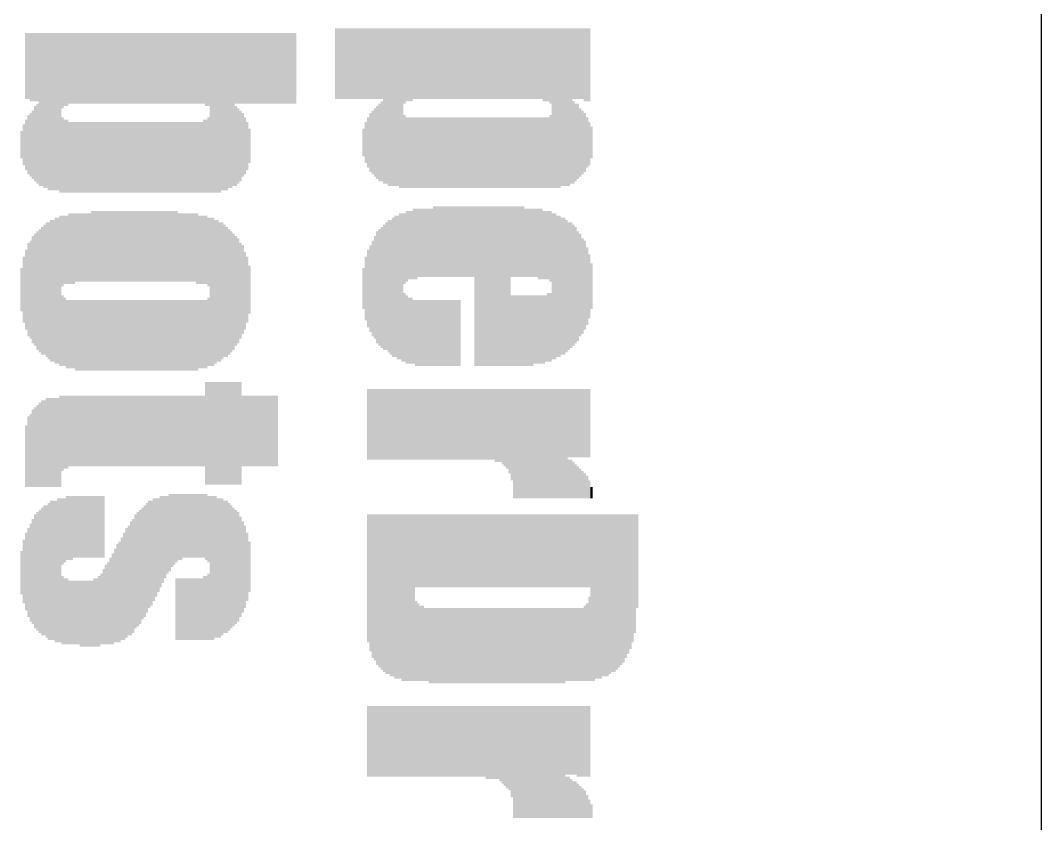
# Model space of a CAD drawing. Extents: x 0 to 2.31, y 0 to 1.49.
# Drawn here: x 2.0413 to 2.31, y 0.7638 to 0.975 of the extents above; entities that cross this region are included whole.
import ezdxf

# ---------------------------------------------------------------- set-up
doc = ezdxf.new("R2010")
doc.units = 0
doc.layers.add('20', color=53, linetype='CONTINUOUS')
doc.layers.add('21', color=7, linetype='CONTINUOUS')

# ---------------------------------------------------------------- blocks, each defined once
blk = doc.blocks.new('RECT')
blk.add_solid([(-0.5, -0.5), (0.5, -0.5), (-0.5, 0.5), (0.5, 0.5)])

msp = doc.modelspace()

# ---------------------------------------------------------------- linework, layer by layer
at = {"layer": '20'}
msp.add_line((2.31, 0.1), (2.31, 1.39), dxfattribs=at)

# ---------------------------------------------------------------- block references
at = {"layer": '21', "yscale": 0.0006, "rotation": 270}
for p, xscale in [((2.1244, 0.9636), 0.0186), ((2.125, 0.9636), 0.0186), ((2.1256, 0.9636), 0.0186), ((2.1262, 0.9636), 0.0186), ((2.1268, 0.9636), 0.0186), ((2.1274, 0.9636), 0.0186), ((2.128, 0.9636), 0.0186), ((2.1286, 0.9636), 0.0186), ((2.1292, 0.9636), 0.0186), ((2.1298, 0.9636), 0.0186), ((2.1304, 0.9636), 0.0186), ((2.131, 0.9636), 0.0186), ((2.1316, 0.9636), 0.0186), ((2.1322, 0.9636), 0.0186), ((2.1328, 0.9636), 0.0186), ((2.1334, 0.9636), 0.0186), ((2.134, 0.9636), 0.0186), ((2.1346, 0.9636), 0.0186), ((2.1352, 0.9636), 0.0186), ((2.1358, 0.9636), 0.0186), ((2.1364, 0.9636), 0.0186), ((2.137, 0.9525), 0.0408), ((2.1376, 0.9525), 0.0408), ((2.1382, 0.9522), 0.0414), ((2.1388, 0.9522), 0.0414), ((2.1394, 0.9522), 0.0414), ((2.14, 0.9522), 0.0414), ((2.1406, 0.9522), 0.0414), ((2.1412, 0.9519), 0.042), ((2.1418, 0.9519), 0.042), ((2.1424, 0.963), 0.0198), ((2.143, 0.9633), 0.0192), ((2.1436, 0.9633), 0.0192), ((2.1442, 0.9633), 0.0192), ((2.1448, 0.9636), 0.0186), ((2.1454, 0.9636), 0.0186), ((2.146, 0.9636), 0.0186), ((2.1466, 0.9636), 0.0186), ((2.1472, 0.9636), 0.0186), ((2.1478, 0.9636), 0.0186), ((2.1484, 0.9636), 0.0186), ((2.149, 0.9636), 0.0186), ((2.1496, 0.9636), 0.0186), ((2.1502, 0.9636), 0.0186), ((2.1508, 0.9636), 0.0186), ((2.1514, 0.9636), 0.0186), ((2.152, 0.9636), 0.0186), ((2.1526, 0.9636), 0.0186), ((2.1532, 0.9636), 0.0186), ((2.1538, 0.9636), 0.0186), ((2.1544, 0.9636), 0.0186), ((2.155, 0.9636), 0.0186), ((2.1556, 0.9636), 0.0186), ((2.1562, 0.9636), 0.0186), ((2.1568, 0.9636), 0.0186), ((2.1574, 0.9636), 0.0186), ((2.158, 0.9636), 0.0186), ((2.1586, 0.9636), 0.0186), ((2.1592, 0.9636), 0.0186), ((2.1598, 0.9636), 0.0186), ((2.1604, 0.9636), 0.0186), ((2.161, 0.9636), 0.0186), ((2.1616, 0.9636), 0.0186), ((2.1622, 0.9636), 0.0186), ((2.1628, 0.9636), 0.0186), ((2.1634, 0.9636), 0.0186), ((2.164, 0.9636), 0.0186), ((2.1646, 0.9636), 0.0186), ((2.1652, 0.9636), 0.0186), ((2.1658, 0.9636), 0.0186), ((2.1664, 0.9636), 0.0186), ((2.167, 0.9636), 0.0186), ((2.1676, 0.9636), 0.0186), ((2.1682, 0.9636), 0.0186), ((2.1688, 0.9636), 0.0186), ((2.1694, 0.9636), 0.0186), ((2.17, 0.9636), 0.0186), ((2.1706, 0.9636), 0.0186), ((2.1712, 0.9636), 0.0186), ((2.1718, 0.9636), 0.0186), ((2.1724, 0.9636), 0.0186), ((2.173, 0.9636), 0.0186), ((2.1736, 0.9636), 0.0186), ((2.1742, 0.9636), 0.0186), ((2.1748, 0.9636), 0.0186), ((2.1754, 0.9636), 0.0186), ((2.176, 0.9636), 0.0186), ((2.1766, 0.9636), 0.0186), ((2.1772, 0.9636), 0.0186), ((2.1778, 0.9636), 0.0186), ((2.1784, 0.9636), 0.0186), ((2.179, 0.9633), 0.0192), ((2.1796, 0.9633), 0.0192), ((2.1802, 0.9633), 0.0192), ((2.1808, 0.963), 0.0198), ((2.1814, 0.9519), 0.042), ((2.182, 0.9519), 0.042), ((2.1826, 0.9519), 0.042), ((2.1832, 0.9519), 0.042), ((2.1838, 0.9522), 0.0414), ((2.1844, 0.9522), 0.0414), ((2.185, 0.9522), 0.0414), ((2.1856, 0.9522), 0.0414), ((2.1862, 0.9525), 0.0408), ((2.1868, 0.9636), 0.0186), ((2.1874, 0.9636), 0.0186), ((2.188, 0.9636), 0.0186), ((2.1886, 0.9636), 0.0186), ((2.1892, 0.9636), 0.0186), ((2.1898, 0.9633), 0.0192), ((2.1904, 0.9633), 0.0192), ((2.191, 0.9633), 0.0192), ((2.0428, 0.963), 0.0174), ((2.0434, 0.963), 0.0174), ((2.044, 0.9627), 0.018), ((2.0446, 0.9627), 0.018), ((2.0452, 0.9627), 0.018), ((2.0458, 0.9627), 0.018), ((2.0464, 0.9516), 0.0402), ((2.047, 0.9516), 0.0402), ((2.0476, 0.9513), 0.0408), ((2.0482, 0.9513), 0.0408), ((2.0488, 0.951), 0.0414), ((2.0494, 0.951), 0.0414), ((2.05, 0.951), 0.0414), ((2.0506, 0.951), 0.0414), ((2.0512, 0.951), 0.0414), ((2.0518, 0.9507), 0.042), ((2.0524, 0.9618), 0.0198), ((2.053, 0.9621), 0.0192), ((2.0536, 0.9621), 0.0192), ((2.0542, 0.9624), 0.0186), ((2.0548, 0.9624), 0.0186), ((2.0554, 0.9624), 0.0186), ((2.056, 0.9624), 0.0186), ((2.0566, 0.9624), 0.0186), ((2.0572, 0.9624), 0.0186), ((2.0578, 0.9624), 0.0186), ((2.0584, 0.9624), 0.0186), ((2.059, 0.9624), 0.0186), ((2.0596, 0.9624), 0.0186), ((2.0602, 0.9624), 0.0186), ((2.0608, 0.9624), 0.0186), ((2.0614, 0.9624), 0.0186), ((2.062, 0.9624), 0.0186), ((2.0626, 0.9624), 0.0186), ((2.0632, 0.9624), 0.0186), ((2.0638, 0.9624), 0.0186), ((2.0644, 0.9624), 0.0186), ((2.065, 0.9624), 0.0186), ((2.0656, 0.9624), 0.0186), ((2.0662, 0.9624), 0.0186), ((2.0668, 0.9624), 0.0186), ((2.0674, 0.9624), 0.0186), ((2.068, 0.9624), 0.0186), ((2.0686, 0.9624), 0.0186), ((2.0692, 0.9624), 0.0186), ((2.0698, 0.9624), 0.0186), ((2.0704, 0.9624), 0.0186), ((2.071, 0.9624), 0.0186), ((2.0716, 0.9624), 0.0186), ((2.0722, 0.9624), 0.0186), ((2.0728, 0.9624), 0.0186), ((2.0734, 0.9624), 0.0186), ((2.074, 0.9624), 0.0186), ((2.0746, 0.9624), 0.0186), ((2.0752, 0.9624), 0.0186), ((2.0758, 0.9624), 0.0186), ((2.0764, 0.9624), 0.0186), ((2.077, 0.9624), 0.0186), ((2.0776, 0.9624), 0.0186), ((2.0782, 0.9624), 0.0186), ((2.0788, 0.9624), 0.0186), ((2.0794, 0.9624), 0.0186), ((2.08, 0.9624), 0.0186), ((2.0806, 0.9624), 0.0186), ((2.0812, 0.9624), 0.0186), ((2.0818, 0.9624), 0.0186), ((2.0824, 0.9624), 0.0186), ((2.083, 0.9624), 0.0186), ((2.0836, 0.9624), 0.0186), ((2.0842, 0.9624), 0.0186), ((2.0848, 0.9624), 0.0186), ((2.0854, 0.9624), 0.0186), ((2.086, 0.9624), 0.0186), ((2.0866, 0.9624), 0.0186), ((2.0872, 0.9624), 0.0186), ((2.0878, 0.9624), 0.0186), ((2.0884, 0.9624), 0.0186), ((2.089, 0.9624), 0.0186), ((2.0896, 0.9624), 0.0186), ((2.0902, 0.9621), 0.0192), ((2.0908, 0.9621), 0.0192), ((2.0914, 0.9507), 0.042), ((2.092, 0.9507), 0.042), ((2.0926, 0.9507), 0.042), ((2.0932, 0.9507), 0.042), ((2.0938, 0.9507), 0.042), ((2.0944, 0.951), 0.0414), ((2.095, 0.951), 0.0414), ((2.0956, 0.951), 0.0414), ((2.0962, 0.9513), 0.0408), ((2.0968, 0.9513), 0.0408), ((2.0974, 0.9516), 0.0402), ((2.098, 0.9624), 0.0186), ((2.0986, 0.9624), 0.0186), ((2.0992, 0.9624), 0.0186), ((2.0998, 0.9624), 0.0186), ((2.1004, 0.9624), 0.0186), ((2.101, 0.9624), 0.0186), ((2.1016, 0.9624), 0.0186), ((2.1022, 0.9624), 0.0186), ((2.1028, 0.9624), 0.0186), ((2.1034, 0.9624), 0.0186), ((2.104, 0.9624), 0.0186), ((2.1046, 0.9624), 0.0186), ((2.1052, 0.9624), 0.0186), ((2.1058, 0.9624), 0.0186), ((2.1064, 0.9624), 0.0186), ((2.107, 0.9624), 0.0186), ((2.1076, 0.9624), 0.0186), ((2.1082, 0.9624), 0.0186), ((2.1088, 0.9624), 0.0186), ((2.1094, 0.9624), 0.0186), ((2.11, 0.9624), 0.0186), ((2.1106, 0.9624), 0.0186), ((2.1112, 0.9624), 0.0186), ((2.1118, 0.9624), 0.0186), ((2.1124, 0.9624), 0.0186), ((2.113, 0.9624), 0.0186), ((2.1136, 0.9624), 0.0186), ((2.0446, 0.9423), 0.018), ((2.0452, 0.9426), 0.0198), ((2.0458, 0.9426), 0.021), ((2.098, 0.942), 0.021), ((2.0986, 0.942), 0.0198), ((2.0992, 0.942), 0.0186), ((2.134, 0.9429), 0.0168), ((2.1346, 0.9429), 0.018), ((2.1352, 0.9429), 0.0192), ((2.1358, 0.9429), 0.0204), ((2.1364, 0.9432), 0.021), ((2.1868, 0.9429), 0.0216), ((2.1874, 0.9429), 0.0204), ((2.188, 0.9432), 0.0198), ((2.1886, 0.9429), 0.018), ((2.1892, 0.9429), 0.0168), ((2.0428, 0.9423), 0.0132), ((2.0434, 0.9423), 0.0156), ((2.044, 0.9423), 0.0168), ((2.0524, 0.9396), 0.0198), ((2.053, 0.9393), 0.0192), ((2.0536, 0.9393), 0.0192), ((2.0896, 0.9393), 0.0192), ((2.0902, 0.9393), 0.0192), ((2.0908, 0.9396), 0.0198), ((2.0998, 0.9423), 0.0168), ((2.1004, 0.942), 0.015), ((2.1328, 0.9429), 0.0132), ((2.1334, 0.9429), 0.0156), ((2.1424, 0.9405), 0.0192), ((2.143, 0.9402), 0.0186), ((2.1436, 0.9402), 0.0186), ((2.1442, 0.9402), 0.0186), ((2.1448, 0.9402), 0.0186), ((2.1454, 0.9402), 0.0186), ((2.146, 0.9402), 0.0186), ((2.1466, 0.9402), 0.0186), ((2.1472, 0.9402), 0.0186), ((2.1478, 0.9402), 0.0186), ((2.1484, 0.9402), 0.0186), ((2.149, 0.9402), 0.0186), ((2.1496, 0.9402), 0.0186), ((2.1502, 0.9402), 0.0186), ((2.1508, 0.9402), 0.0186), ((2.1514, 0.9402), 0.0186), ((2.152, 0.9402), 0.0186), ((2.1526, 0.9402), 0.0186), ((2.1532, 0.9402), 0.0186), ((2.1538, 0.9402), 0.0186), ((2.1544, 0.9402), 0.0186), ((2.155, 0.9402), 0.0186), ((2.1556, 0.9402), 0.0186), ((2.1562, 0.9402), 0.0186), ((2.1568, 0.9402), 0.0186), ((2.1574, 0.9402), 0.0186), ((2.158, 0.9402), 0.0186), ((2.1586, 0.9402), 0.0186), ((2.1592, 0.9402), 0.0186), ((2.1598, 0.9402), 0.0186), ((2.1604, 0.9402), 0.0186), ((2.161, 0.9402), 0.0186), ((2.1616, 0.9402), 0.0186), ((2.1622, 0.9402), 0.0186), ((2.1628, 0.9402), 0.0186), ((2.1634, 0.9402), 0.0186), ((2.164, 0.9402), 0.0186), ((2.1646, 0.9402), 0.0186), ((2.1652, 0.9402), 0.0186), ((2.1658, 0.9402), 0.0186), ((2.1664, 0.9402), 0.0186), ((2.167, 0.9402), 0.0186), ((2.1676, 0.9402), 0.0186), ((2.1682, 0.9402), 0.0186), ((2.1688, 0.9402), 0.0186), ((2.1694, 0.9402), 0.0186), ((2.17, 0.9402), 0.0186), ((2.1706, 0.9402), 0.0186), ((2.1712, 0.9402), 0.0186), ((2.1718, 0.9402), 0.0186), ((2.1724, 0.9402), 0.0186), ((2.173, 0.9402), 0.0186), ((2.1736, 0.9402), 0.0186), ((2.1742, 0.9402), 0.0186), ((2.1748, 0.9402), 0.0186), ((2.1754, 0.9402), 0.0186), ((2.176, 0.9402), 0.0186), ((2.1766, 0.9402), 0.0186), ((2.1772, 0.9402), 0.0186), ((2.1778, 0.9402), 0.0186), ((2.1784, 0.9402), 0.0186), ((2.179, 0.9402), 0.0186), ((2.1796, 0.9402), 0.0186), ((2.1802, 0.9402), 0.0186), ((2.1808, 0.9405), 0.0192), ((2.1898, 0.9429), 0.0156), ((2.1904, 0.9429), 0.0132), ((2.0416, 0.9423), 0.0072), ((2.0422, 0.9423), 0.0108), ((2.0542, 0.939), 0.0186), ((2.0548, 0.939), 0.0186), ((2.0554, 0.939), 0.0186), ((2.056, 0.939), 0.0186), ((2.0566, 0.939), 0.0186), ((2.0572, 0.939), 0.0186), ((2.0578, 0.939), 0.0186), ((2.0584, 0.939), 0.0186), ((2.059, 0.939), 0.0186), ((2.0596, 0.939), 0.0186), ((2.0602, 0.939), 0.0186), ((2.0608, 0.939), 0.0186), ((2.0614, 0.939), 0.0186), ((2.062, 0.939), 0.0186), ((2.0626, 0.939), 0.0186), ((2.0632, 0.939), 0.0186), ((2.0638, 0.939), 0.0186), ((2.0644, 0.939), 0.0186), ((2.065, 0.939), 0.0186), ((2.0656, 0.939), 0.0186), ((2.0662, 0.939), 0.0186), ((2.0668, 0.939), 0.0186), ((2.0674, 0.939), 0.0186), ((2.068, 0.939), 0.0186), ((2.0686, 0.939), 0.0186), ((2.0692, 0.939), 0.0186), ((2.0698, 0.939), 0.0186), ((2.0704, 0.939), 0.0186), ((2.071, 0.939), 0.0186), ((2.0716, 0.939), 0.0186), ((2.0722, 0.939), 0.0186), ((2.0728, 0.939), 0.0186), ((2.0734, 0.939), 0.0186), ((2.074, 0.939), 0.0186), ((2.0746, 0.939), 0.0186), ((2.0752, 0.939), 0.0186), ((2.0758, 0.939), 0.0186), ((2.0764, 0.939), 0.0186), ((2.077, 0.939), 0.0186), ((2.0776, 0.939), 0.0186), ((2.0782, 0.939), 0.0186), ((2.0788, 0.939), 0.0186), ((2.0794, 0.939), 0.0186), ((2.08, 0.939), 0.0186), ((2.0806, 0.939), 0.0186), ((2.0812, 0.939), 0.0186), ((2.0818, 0.939), 0.0186), ((2.0824, 0.939), 0.0186), ((2.083, 0.939), 0.0186), ((2.0836, 0.939), 0.0186), ((2.0842, 0.939), 0.0186), ((2.0848, 0.939), 0.0186), ((2.0854, 0.939), 0.0186), ((2.086, 0.939), 0.0186), ((2.0866, 0.939), 0.0186), ((2.0872, 0.939), 0.0186), ((2.0878, 0.939), 0.0186), ((2.0884, 0.939), 0.0186), ((2.089, 0.939), 0.0186), ((2.101, 0.942), 0.0126), ((2.1016, 0.942), 0.009), ((2.1316, 0.9429), 0.0072), ((2.1322, 0.9429), 0.0108), ((2.191, 0.9426), 0.0114), ((2.1916, 0.9429), 0.0084), ((2.0602, 0.9156), 0.0186), ((2.0608, 0.9156), 0.0186), ((2.0614, 0.9156), 0.0186), ((2.062, 0.9156), 0.0186), ((2.0626, 0.9156), 0.0186), ((2.0632, 0.9156), 0.0186), ((2.0638, 0.9156), 0.0186), ((2.0644, 0.9156), 0.0186), ((2.065, 0.9156), 0.0186), ((2.0656, 0.9156), 0.0186), ((2.0662, 0.9156), 0.0186), ((2.0668, 0.9156), 0.0186), ((2.0674, 0.9156), 0.0186), ((2.068, 0.9156), 0.0186), ((2.0686, 0.9156), 0.0186), ((2.0692, 0.9156), 0.0186), ((2.0698, 0.9156), 0.0186), ((2.0704, 0.9156), 0.0186), ((2.071, 0.9156), 0.0186), ((2.0716, 0.9156), 0.0186), ((2.0722, 0.9156), 0.0186), ((2.0728, 0.9156), 0.0186), ((2.0734, 0.9156), 0.0186), ((2.074, 0.9156), 0.0186), ((2.0746, 0.9156), 0.0186), ((2.0752, 0.9156), 0.0186), ((2.0758, 0.9156), 0.0186), ((2.0764, 0.9156), 0.0186), ((2.077, 0.9156), 0.0186), ((2.0776, 0.9156), 0.0186), ((2.0782, 0.9156), 0.0186), ((2.0788, 0.9156), 0.0186), ((2.0794, 0.9156), 0.0186), ((2.08, 0.9156), 0.0186), ((2.0806, 0.9156), 0.0186), ((2.0812, 0.9156), 0.0186), ((2.0818, 0.9156), 0.0186), ((2.0824, 0.9156), 0.0186), ((2.143, 0.9156), 0.0186), ((2.1436, 0.9159), 0.018), ((2.1442, 0.9159), 0.018), ((2.1448, 0.9162), 0.0186), ((2.1454, 0.9162), 0.0186), ((2.146, 0.9165), 0.018), ((2.1466, 0.9165), 0.018), ((2.1472, 0.9165), 0.018), ((2.1478, 0.9165), 0.018), ((2.1484, 0.9165), 0.018), ((2.149, 0.9165), 0.018), ((2.1496, 0.9165), 0.018), ((2.1502, 0.9168), 0.0186), ((2.1508, 0.9168), 0.0186), ((2.1514, 0.9168), 0.0186), ((2.152, 0.9168), 0.0186), ((2.1526, 0.9168), 0.0186), ((2.1532, 0.9168), 0.0186), ((2.1538, 0.9168), 0.0186), ((2.1544, 0.9168), 0.0186), ((2.155, 0.9168), 0.0186), ((2.1556, 0.9168), 0.0186), ((2.1562, 0.9168), 0.0186), ((2.1568, 0.9168), 0.0186), ((2.1574, 0.9168), 0.0186), ((2.158, 0.9168), 0.0186), ((2.1586, 0.9168), 0.0186), ((2.1592, 0.9168), 0.0186), ((2.1598, 0.9168), 0.0186), ((2.1604, 0.9168), 0.0186), ((2.161, 0.9051), 0.042), ((2.1616, 0.9051), 0.042), ((2.1622, 0.9051), 0.042), ((2.1628, 0.9051), 0.042), ((2.1634, 0.9051), 0.042), ((2.164, 0.9051), 0.042), ((2.1646, 0.9051), 0.042), ((2.1652, 0.9051), 0.042), ((2.1658, 0.9051), 0.042), ((2.1664, 0.9051), 0.042), ((2.167, 0.9051), 0.042), ((2.1676, 0.9051), 0.042), ((2.1682, 0.9051), 0.042), ((2.1688, 0.9051), 0.042), ((2.1694, 0.9051), 0.042), ((2.17, 0.9051), 0.042), ((2.1706, 0.9168), 0.0186), ((2.1712, 0.9168), 0.0186), ((2.1718, 0.9168), 0.0186), ((2.1724, 0.9168), 0.0186), ((2.173, 0.9168), 0.0186), ((2.1736, 0.9168), 0.0186), ((2.1742, 0.9165), 0.018), ((2.1748, 0.9165), 0.018), ((2.1754, 0.9165), 0.018), ((2.176, 0.9165), 0.018), ((2.1766, 0.9165), 0.018), ((2.1772, 0.9165), 0.018), ((2.1778, 0.9162), 0.0186), ((2.1784, 0.9162), 0.0186), ((2.179, 0.9159), 0.018), ((2.1796, 0.9159), 0.018), ((2.1802, 0.9159), 0.018), ((2.1808, 0.9156), 0.0186), ((2.0482, 0.9042), 0.0354), ((2.0488, 0.9039), 0.036), ((2.0494, 0.9039), 0.0372), ((2.05, 0.9039), 0.0372), ((2.0506, 0.9039), 0.0384), ((2.0512, 0.9039), 0.0384), ((2.0518, 0.9039), 0.0396), ((2.0524, 0.9144), 0.0186), ((2.053, 0.9147), 0.018), ((2.0536, 0.9147), 0.018), ((2.0542, 0.915), 0.0186), ((2.0548, 0.915), 0.0186), ((2.0554, 0.915), 0.0186), ((2.056, 0.9153), 0.018), ((2.0566, 0.9153), 0.018), ((2.0572, 0.9153), 0.018), ((2.0578, 0.9153), 0.018), ((2.0584, 0.9153), 0.018), ((2.059, 0.9153), 0.018), ((2.0596, 0.9153), 0.018), ((2.083, 0.9153), 0.018), ((2.0836, 0.9153), 0.018), ((2.0842, 0.9153), 0.018), ((2.0848, 0.9153), 0.018), ((2.0854, 0.9153), 0.018), ((2.086, 0.9153), 0.018), ((2.0866, 0.9153), 0.018), ((2.0872, 0.9153), 0.018), ((2.0878, 0.915), 0.0186), ((2.0884, 0.9147), 0.018), ((2.089, 0.9147), 0.018), ((2.0896, 0.9147), 0.018), ((2.0902, 0.9147), 0.018), ((2.0908, 0.9141), 0.018), ((2.0914, 0.9036), 0.039), ((2.092, 0.9036), 0.039), ((2.0926, 0.9036), 0.0378), ((2.0932, 0.9039), 0.0372), ((2.0938, 0.9036), 0.0366), ((2.0944, 0.9039), 0.036), ((2.1376, 0.9051), 0.0336), ((2.1382, 0.9051), 0.0348), ((2.1388, 0.9048), 0.0354), ((2.1394, 0.9048), 0.0366), ((2.14, 0.9051), 0.0372), ((2.1406, 0.9048), 0.0378), ((2.1412, 0.9051), 0.0384), ((2.1418, 0.9048), 0.039), ((2.1424, 0.915), 0.0186), ((2.1814, 0.9051), 0.0384), ((2.182, 0.9051), 0.0384), ((2.1826, 0.9051), 0.0372), ((2.1832, 0.9051), 0.0372), ((2.1838, 0.9051), 0.036), ((2.1844, 0.9051), 0.036), ((2.185, 0.9051), 0.0348), ((2.1856, 0.9051), 0.0336), ((2.1862, 0.9054), 0.033), ((2.0458, 0.9039), 0.0312), ((2.0464, 0.9039), 0.0324), ((2.047, 0.9039), 0.0336), ((2.0476, 0.9042), 0.0342), ((2.095, 0.9039), 0.0348), ((2.0956, 0.9036), 0.0342), ((2.0962, 0.9036), 0.033), ((2.0968, 0.9036), 0.0318), ((2.1352, 0.9048), 0.0294), ((2.1358, 0.9048), 0.0306), ((2.1364, 0.9048), 0.0318), ((2.137, 0.9048), 0.033), ((2.1868, 0.9054), 0.0318), ((2.1874, 0.9054), 0.0306), ((2.188, 0.9051), 0.0288), ((2.0434, 0.9042), 0.0246), ((2.044, 0.9042), 0.0258), ((2.0446, 0.9042), 0.0282), ((2.0452, 0.9042), 0.0294), ((2.0974, 0.9036), 0.0306), ((2.098, 0.9039), 0.0288), ((2.0986, 0.9039), 0.0276), ((2.0992, 0.9039), 0.0252), ((2.134, 0.9045), 0.0252), ((2.1346, 0.9048), 0.027), ((2.1886, 0.9054), 0.027), ((2.1892, 0.9051), 0.0252), ((2.1898, 0.9054), 0.0234), ((2.0428, 0.9042), 0.021), ((2.0998, 0.9042), 0.0234), ((2.1004, 0.9039), 0.0204), ((2.1328, 0.9045), 0.0204), ((2.1334, 0.9045), 0.0228), ((2.1904, 0.9051), 0.0204), ((2.0422, 0.9042), 0.0174), ((2.101, 0.9042), 0.0174), ((2.1322, 0.9045), 0.0168), ((2.191, 0.9051), 0.0168), ((2.1916, 0.9051), 0.012), ((2.0416, 0.9042), 0.0114), ((2.1016, 0.9042), 0.0126), ((2.1316, 0.9045), 0.0108), ((2.1424, 0.8943), 0.018), ((2.1802, 0.8943), 0.018), ((2.1808, 0.8943), 0.018), ((2.0524, 0.8934), 0.0186), ((2.053, 0.8931), 0.018), ((2.0536, 0.8925), 0.018), ((2.0542, 0.8925), 0.018), ((2.0548, 0.8925), 0.018), ((2.0554, 0.8925), 0.018), ((2.056, 0.8922), 0.0186), ((2.0566, 0.8922), 0.0186), ((2.0572, 0.8922), 0.0186), ((2.0578, 0.8922), 0.0186), ((2.0584, 0.8922), 0.0186), ((2.059, 0.8922), 0.0186), ((2.0596, 0.8922), 0.0186), ((2.0602, 0.8922), 0.0186), ((2.0608, 0.8922), 0.0186), ((2.0614, 0.8922), 0.0186), ((2.062, 0.8922), 0.0186), ((2.0626, 0.8922), 0.0186), ((2.0632, 0.8922), 0.0186), ((2.0638, 0.8922), 0.0186), ((2.0644, 0.8922), 0.0186), ((2.065, 0.8922), 0.0186), ((2.0656, 0.8922), 0.0186), ((2.0662, 0.8922), 0.0186), ((2.0668, 0.8922), 0.0186), ((2.0674, 0.8922), 0.0186), ((2.068, 0.8922), 0.0186), ((2.0686, 0.8922), 0.0186), ((2.0692, 0.8922), 0.0186), ((2.0698, 0.8922), 0.0186), ((2.0704, 0.8922), 0.0186), ((2.071, 0.8922), 0.0186), ((2.0716, 0.8922), 0.0186), ((2.0722, 0.8922), 0.0186), ((2.0728, 0.8922), 0.0186), ((2.0734, 0.8922), 0.0186), ((2.074, 0.8922), 0.0186), ((2.0746, 0.8922), 0.0186), ((2.0752, 0.8922), 0.0186), ((2.0758, 0.8922), 0.0186), ((2.0764, 0.8922), 0.0186), ((2.077, 0.8922), 0.0186), ((2.0776, 0.8922), 0.0186), ((2.0782, 0.8922), 0.0186), ((2.0788, 0.8922), 0.0186), ((2.0794, 0.8922), 0.0186), ((2.08, 0.8922), 0.0186), ((2.0806, 0.8922), 0.0186), ((2.0812, 0.8922), 0.0186), ((2.0818, 0.8922), 0.0186), ((2.0824, 0.8922), 0.0186), ((2.083, 0.8922), 0.0186), ((2.0836, 0.8922), 0.0186), ((2.0842, 0.8922), 0.0186), ((2.0848, 0.8922), 0.0186), ((2.0854, 0.8922), 0.0186), ((2.086, 0.8922), 0.0186), ((2.0866, 0.8922), 0.0186), ((2.0872, 0.8922), 0.0186), ((2.0878, 0.8922), 0.0186), ((2.0884, 0.8925), 0.018), ((2.089, 0.8925), 0.018), ((2.0896, 0.8925), 0.018), ((2.0902, 0.8925), 0.018), ((2.0908, 0.8931), 0.018), ((2.143, 0.8937), 0.018), ((2.1436, 0.8934), 0.0174), ((2.1442, 0.8934), 0.0174), ((2.1448, 0.8931), 0.0168), ((2.1454, 0.8928), 0.0174), ((2.146, 0.8928), 0.0174), ((2.1466, 0.8928), 0.0174), ((2.1472, 0.8928), 0.0174), ((2.1478, 0.8928), 0.0174), ((2.1484, 0.8928), 0.0174), ((2.149, 0.8928), 0.0174), ((2.1496, 0.8928), 0.0174), ((2.1502, 0.8928), 0.0174), ((2.1508, 0.8928), 0.0174), ((2.1514, 0.8928), 0.0174), ((2.152, 0.8928), 0.0174), ((2.1526, 0.8928), 0.0174), ((2.1532, 0.8928), 0.0174), ((2.1538, 0.8928), 0.0174), ((2.1544, 0.8928), 0.0174), ((2.155, 0.8928), 0.0174), ((2.1556, 0.8928), 0.0174), ((2.1562, 0.8928), 0.0174), ((2.1568, 0.8928), 0.0174), ((2.1706, 0.8934), 0.0186), ((2.1712, 0.8934), 0.0186), ((2.1718, 0.8934), 0.0186), ((2.1724, 0.8934), 0.0186), ((2.173, 0.8934), 0.0186), ((2.1736, 0.8934), 0.0186), ((2.1742, 0.8934), 0.0186), ((2.1748, 0.8934), 0.0186), ((2.1754, 0.8934), 0.0186), ((2.176, 0.8934), 0.0186), ((2.1766, 0.8937), 0.018), ((2.1772, 0.8937), 0.018), ((2.1778, 0.8937), 0.018), ((2.1784, 0.8937), 0.018), ((2.179, 0.8937), 0.018), ((2.1796, 0.894), 0.0174), ((2.0902, 0.8664), 0.027), ((2.0908, 0.8664), 0.027), ((2.0914, 0.8664), 0.027), ((2.092, 0.8664), 0.027), ((2.0926, 0.8664), 0.027), ((2.0932, 0.8664), 0.027), ((2.0938, 0.8664), 0.027), ((2.0944, 0.8664), 0.027), ((2.095, 0.8664), 0.027), ((2.0956, 0.8664), 0.027), ((2.0962, 0.8664), 0.027), ((2.0968, 0.8664), 0.027), ((2.0974, 0.8664), 0.027), ((2.098, 0.8664), 0.027), ((2.0986, 0.8664), 0.027), ((2.0992, 0.8664), 0.027), ((2.0518, 0.8643), 0.024), ((2.0524, 0.8664), 0.0198), ((2.053, 0.8667), 0.0192), ((2.0536, 0.8667), 0.0192), ((2.0542, 0.867), 0.0186), ((2.0548, 0.867), 0.0186), ((2.0554, 0.867), 0.0186), ((2.056, 0.867), 0.0186), ((2.0566, 0.867), 0.0186), ((2.0572, 0.867), 0.0186), ((2.0578, 0.867), 0.0186), ((2.0584, 0.867), 0.0186), ((2.059, 0.867), 0.0186), ((2.0596, 0.867), 0.0186), ((2.0602, 0.867), 0.0186), ((2.0608, 0.867), 0.0186), ((2.0614, 0.867), 0.0186), ((2.062, 0.867), 0.0186), ((2.0626, 0.867), 0.0186), ((2.0632, 0.867), 0.0186), ((2.0638, 0.867), 0.0186), ((2.0644, 0.867), 0.0186), ((2.065, 0.867), 0.0186), ((2.0656, 0.867), 0.0186), ((2.0662, 0.867), 0.0186), ((2.0668, 0.867), 0.0186), ((2.0674, 0.867), 0.0186), ((2.068, 0.867), 0.0186), ((2.0686, 0.867), 0.0186), ((2.0692, 0.867), 0.0186), ((2.0698, 0.867), 0.0186), ((2.0704, 0.867), 0.0186), ((2.071, 0.867), 0.0186), ((2.0716, 0.867), 0.0186), ((2.0722, 0.867), 0.0186), ((2.0728, 0.867), 0.0186), ((2.0734, 0.867), 0.0186), ((2.074, 0.867), 0.0186), ((2.0746, 0.867), 0.0186), ((2.0752, 0.867), 0.0186), ((2.0758, 0.867), 0.0186), ((2.0764, 0.867), 0.0186), ((2.077, 0.867), 0.0186), ((2.0776, 0.867), 0.0186), ((2.0782, 0.867), 0.0186), ((2.0788, 0.867), 0.0186), ((2.0794, 0.867), 0.0186), ((2.08, 0.867), 0.0186), ((2.0806, 0.867), 0.0186), ((2.0812, 0.867), 0.0186), ((2.0818, 0.867), 0.0186), ((2.0824, 0.867), 0.0186), ((2.083, 0.867), 0.0186), ((2.0836, 0.867), 0.0186), ((2.0842, 0.867), 0.0186), ((2.0848, 0.867), 0.0186), ((2.0854, 0.867), 0.0186), ((2.086, 0.867), 0.0186), ((2.0866, 0.867), 0.0186), ((2.0872, 0.867), 0.0186), ((2.0878, 0.867), 0.0186), ((2.0884, 0.867), 0.0186), ((2.089, 0.867), 0.0186), ((2.0896, 0.867), 0.0186), ((2.0998, 0.867), 0.0186), ((2.1004, 0.867), 0.0186), ((2.101, 0.867), 0.0186), ((2.1016, 0.867), 0.0186), ((2.1022, 0.867), 0.0186), ((2.1028, 0.867), 0.0186), ((2.1034, 0.867), 0.0186), ((2.104, 0.867), 0.0186), ((2.1046, 0.867), 0.0186), ((2.1052, 0.867), 0.0186), ((2.1058, 0.867), 0.0186), ((2.1064, 0.867), 0.0186), ((2.107, 0.867), 0.0186), ((2.1076, 0.867), 0.0186), ((2.1082, 0.867), 0.0186), ((2.1088, 0.867), 0.0186), ((2.1328, 0.8688), 0.0186), ((2.1334, 0.8688), 0.0186), ((2.134, 0.8688), 0.0186), ((2.1346, 0.8688), 0.0186), ((2.1352, 0.8688), 0.0186), ((2.1358, 0.8688), 0.0186), ((2.1364, 0.8688), 0.0186), ((2.137, 0.8688), 0.0186), ((2.1376, 0.8688), 0.0186), ((2.1382, 0.8688), 0.0186), ((2.1388, 0.8688), 0.0186), ((2.1394, 0.8688), 0.0186), ((2.14, 0.8688), 0.0186), ((2.1406, 0.8688), 0.0186), ((2.1412, 0.8688), 0.0186), ((2.1418, 0.8688), 0.0186), ((2.1424, 0.8688), 0.0186), ((2.143, 0.8688), 0.0186), ((2.1436, 0.8688), 0.0186), ((2.1442, 0.8688), 0.0186), ((2.1448, 0.8688), 0.0186), ((2.1454, 0.8688), 0.0186), ((2.146, 0.8688), 0.0186), ((2.1466, 0.8688), 0.0186), ((2.1472, 0.8688), 0.0186), ((2.1478, 0.8688), 0.0186), ((2.1484, 0.8688), 0.0186), ((2.149, 0.8688), 0.0186), ((2.1496, 0.8688), 0.0186), ((2.1502, 0.8688), 0.0186), ((2.1508, 0.8688), 0.0186), ((2.1514, 0.8688), 0.0186), ((2.152, 0.8688), 0.0186), ((2.1526, 0.8688), 0.0186), ((2.1532, 0.8688), 0.0186), ((2.1538, 0.8688), 0.0186), ((2.1544, 0.8688), 0.0186), ((2.155, 0.8688), 0.0186), ((2.1556, 0.8688), 0.0186), ((2.1562, 0.8688), 0.0186), ((2.1568, 0.8688), 0.0186), ((2.1574, 0.8688), 0.0186), ((2.158, 0.8688), 0.0186), ((2.1586, 0.8688), 0.0186), ((2.1592, 0.8688), 0.0186), ((2.1598, 0.8688), 0.0186), ((2.1604, 0.8688), 0.0186), ((2.161, 0.8688), 0.0186), ((2.1616, 0.8688), 0.0186), ((2.1622, 0.8688), 0.0186), ((2.1628, 0.8688), 0.0186), ((2.1634, 0.8688), 0.0186), ((2.164, 0.8688), 0.0186), ((2.1646, 0.8688), 0.0186), ((2.1652, 0.8688), 0.0186), ((2.1658, 0.8688), 0.0186), ((2.1664, 0.8685), 0.0192), ((2.167, 0.8685), 0.0192), ((2.1676, 0.8685), 0.0192), ((2.1682, 0.8682), 0.0198), ((2.1688, 0.8679), 0.0204), ((2.1694, 0.8676), 0.021), ((2.17, 0.867), 0.0222), ((2.1706, 0.8661), 0.024), ((2.1712, 0.8637), 0.0288), ((2.1718, 0.8637), 0.0288), ((2.1724, 0.8637), 0.0288), ((2.173, 0.8637), 0.0288), ((2.1736, 0.8637), 0.0288), ((2.1742, 0.8637), 0.0288), ((2.1748, 0.8637), 0.0288), ((2.1754, 0.8637), 0.0288), ((2.176, 0.8637), 0.0288), ((2.1766, 0.8637), 0.0288), ((2.1772, 0.8637), 0.0288), ((2.1778, 0.8637), 0.0288), ((2.1784, 0.8637), 0.0288), ((2.179, 0.8637), 0.0288), ((2.1796, 0.8637), 0.0288), ((2.1802, 0.8637), 0.0288), ((2.1808, 0.8637), 0.0288), ((2.1814, 0.8637), 0.0288), ((2.182, 0.8637), 0.0288), ((2.1826, 0.8637), 0.0288), ((2.1832, 0.8637), 0.0288), ((2.1838, 0.8637), 0.0288), ((2.1844, 0.8637), 0.0288), ((2.185, 0.8637), 0.0288), ((2.1856, 0.8691), 0.018), ((2.1862, 0.8691), 0.018), ((2.1868, 0.8691), 0.018), ((2.1874, 0.8691), 0.018), ((2.188, 0.8691), 0.018), ((2.1886, 0.8691), 0.018), ((2.1892, 0.8691), 0.018), ((2.1898, 0.8691), 0.018), ((2.1904, 0.8691), 0.018), ((2.191, 0.8691), 0.018), ((2.0452, 0.8628), 0.021), ((2.0458, 0.8631), 0.0216), ((2.0464, 0.8634), 0.0222), ((2.047, 0.8637), 0.0228), ((2.0476, 0.8637), 0.0228), ((2.0482, 0.864), 0.0234), ((2.0488, 0.864), 0.0234), ((2.0494, 0.864), 0.0234), ((2.05, 0.864), 0.0234), ((2.0506, 0.864), 0.0234), ((2.0512, 0.864), 0.0234), ((2.0434, 0.8616), 0.0186), ((2.044, 0.8619), 0.0192), ((2.0446, 0.8625), 0.0204), ((2.0428, 0.8604), 0.0162), ((2.1856, 0.8544), 0.0102), ((2.1862, 0.8544), 0.0102), ((2.1868, 0.8541), 0.0096), ((2.1874, 0.8538), 0.009), ((2.188, 0.8535), 0.0084), ((2.1886, 0.8532), 0.0078), ((2.1892, 0.8529), 0.0072), ((2.1898, 0.8526), 0.0066), ((2.1904, 0.8523), 0.006), ((2.191, 0.8517), 0.0048), ((2.1916, 0.8508), 0.003), ((2.0512, 0.8304), 0.0378), ((2.0518, 0.8304), 0.0378), ((2.0524, 0.8406), 0.0174), ((2.053, 0.8409), 0.0168), ((2.0536, 0.8415), 0.0168), ((2.0542, 0.8415), 0.0168), ((2.0548, 0.8415), 0.0168), ((2.0554, 0.8418), 0.0162), ((2.056, 0.8418), 0.0162), ((2.0566, 0.8418), 0.0162), ((2.0572, 0.8418), 0.0162), ((2.0578, 0.8418), 0.0162), ((2.0584, 0.8418), 0.0162), ((2.059, 0.8418), 0.0162), ((2.0596, 0.8418), 0.0162), ((2.0602, 0.8418), 0.0162), ((2.0608, 0.8418), 0.0162), ((2.0614, 0.8418), 0.0162), ((2.062, 0.8418), 0.0162), ((2.0626, 0.8418), 0.0162), ((2.0632, 0.8418), 0.0162), ((2.0764, 0.8358), 0.027), ((2.077, 0.8364), 0.0258), ((2.0776, 0.837), 0.0246), ((2.0782, 0.8379), 0.024), ((2.0788, 0.8385), 0.0228), ((2.0794, 0.8391), 0.0216), ((2.08, 0.8397), 0.0204), ((2.0806, 0.8403), 0.0204), ((2.0812, 0.8409), 0.0192), ((2.0818, 0.8412), 0.0186), ((2.0824, 0.8415), 0.018), ((2.083, 0.8418), 0.0174), ((2.0836, 0.8418), 0.0174), ((2.0842, 0.8421), 0.0168), ((2.0848, 0.8421), 0.0168), ((2.0854, 0.8421), 0.0168), ((2.086, 0.8421), 0.0168), ((2.0866, 0.8421), 0.0168), ((2.0872, 0.8421), 0.0168), ((2.0878, 0.8421), 0.0168), ((2.0884, 0.8421), 0.0168), ((2.089, 0.8421), 0.0168), ((2.0896, 0.8421), 0.0168), ((2.0902, 0.8418), 0.0174), ((2.0908, 0.8412), 0.0174), ((2.0914, 0.831), 0.0378), ((2.092, 0.831), 0.0378), ((2.0926, 0.8313), 0.0372), ((2.0932, 0.831), 0.0366), ((2.0938, 0.831), 0.0366), ((2.0944, 0.8313), 0.036), ((2.047, 0.8301), 0.0336), ((2.0476, 0.8304), 0.0342), ((2.0482, 0.8301), 0.0348), ((2.0488, 0.8301), 0.036), ((2.0494, 0.8304), 0.0366), ((2.05, 0.8304), 0.0366), ((2.0506, 0.8301), 0.0372), ((2.0734, 0.8322), 0.0294), ((2.074, 0.8328), 0.0294), ((2.0746, 0.8337), 0.0288), ((2.0752, 0.8346), 0.0282), ((2.0758, 0.8349), 0.0276), ((2.095, 0.8313), 0.0348), ((2.0956, 0.8313), 0.0348), ((2.0962, 0.8313), 0.0336), ((2.0968, 0.8313), 0.0324), ((2.0974, 0.8313), 0.0312), ((2.0446, 0.8301), 0.0276), ((2.0452, 0.8301), 0.03), ((2.0458, 0.8301), 0.0312), ((2.0464, 0.8301), 0.0324), ((2.071, 0.8289), 0.03), ((2.0716, 0.8301), 0.03), ((2.0722, 0.8307), 0.03), ((2.0728, 0.8313), 0.03), ((2.098, 0.8313), 0.03), ((2.0986, 0.8313), 0.0288), ((2.0992, 0.8313), 0.0264), ((2.1328, 0.8283), 0.0336), ((2.1334, 0.8271), 0.036), ((2.134, 0.8262), 0.0378), ((2.1346, 0.8259), 0.0384), ((2.1352, 0.8253), 0.0396), ((2.1358, 0.825), 0.0402), ((2.1364, 0.8247), 0.0408), ((2.137, 0.8244), 0.0414), ((2.1376, 0.8241), 0.042), ((2.1382, 0.8241), 0.042), ((2.1388, 0.8238), 0.0426), ((2.1394, 0.8238), 0.0426), ((2.14, 0.8235), 0.0432), ((2.1406, 0.8235), 0.0432), ((2.1412, 0.8235), 0.0432), ((2.1418, 0.8232), 0.0438), ((2.1424, 0.8232), 0.0438), ((2.143, 0.8232), 0.0438), ((2.1436, 0.8232), 0.0438), ((2.1442, 0.8232), 0.0438), ((2.1448, 0.8232), 0.0438), ((2.1454, 0.8355), 0.0192), ((2.146, 0.8355), 0.0192), ((2.1466, 0.8355), 0.0192), ((2.1472, 0.8355), 0.0192), ((2.1478, 0.8355), 0.0192), ((2.1484, 0.8355), 0.0192), ((2.149, 0.8355), 0.0192), ((2.1496, 0.8355), 0.0192), ((2.1502, 0.8355), 0.0192), ((2.1508, 0.8355), 0.0192), ((2.1514, 0.8355), 0.0192), ((2.152, 0.8355), 0.0192), ((2.1526, 0.8355), 0.0192), ((2.1532, 0.8355), 0.0192), ((2.1538, 0.8355), 0.0192), ((2.1544, 0.8355), 0.0192), ((2.155, 0.8355), 0.0192), ((2.1556, 0.8355), 0.0192), ((2.1562, 0.8355), 0.0192), ((2.1568, 0.8355), 0.0192), ((2.1574, 0.8355), 0.0192), ((2.158, 0.8355), 0.0192), ((2.1586, 0.8355), 0.0192), ((2.1592, 0.8355), 0.0192), ((2.1598, 0.8355), 0.0192), ((2.1604, 0.8355), 0.0192), ((2.161, 0.8355), 0.0192), ((2.1616, 0.8355), 0.0192), ((2.1622, 0.8355), 0.0192), ((2.1628, 0.8355), 0.0192), ((2.1634, 0.8355), 0.0192), ((2.164, 0.8355), 0.0192), ((2.1646, 0.8355), 0.0192), ((2.1652, 0.8355), 0.0192), ((2.1658, 0.8355), 0.0192), ((2.1664, 0.8355), 0.0192), ((2.167, 0.8355), 0.0192), ((2.1676, 0.8355), 0.0192), ((2.1682, 0.8355), 0.0192), ((2.1688, 0.8355), 0.0192), ((2.1694, 0.8355), 0.0192), ((2.17, 0.8355), 0.0192), ((2.1706, 0.8355), 0.0192), ((2.1712, 0.8355), 0.0192), ((2.1718, 0.8355), 0.0192), ((2.1724, 0.8355), 0.0192), ((2.173, 0.8355), 0.0192), ((2.1736, 0.8355), 0.0192), ((2.1742, 0.8355), 0.0192), ((2.1748, 0.8355), 0.0192), ((2.1754, 0.8355), 0.0192), ((2.176, 0.8355), 0.0192), ((2.1766, 0.8355), 0.0192), ((2.1772, 0.8355), 0.0192), ((2.1778, 0.8355), 0.0192), ((2.1784, 0.8355), 0.0192), ((2.179, 0.8355), 0.0192), ((2.1796, 0.8355), 0.0192), ((2.1802, 0.8355), 0.0192), ((2.1808, 0.8355), 0.0192), ((2.1814, 0.8355), 0.0192), ((2.182, 0.8355), 0.0192), ((2.1826, 0.8355), 0.0192), ((2.1832, 0.8355), 0.0192), ((2.1838, 0.8355), 0.0192), ((2.1844, 0.8355), 0.0192), ((2.185, 0.8355), 0.0192), ((2.1856, 0.8355), 0.0192), ((2.1862, 0.8355), 0.0192), ((2.1868, 0.8355), 0.0192), ((2.1874, 0.8355), 0.0192), ((2.188, 0.8355), 0.0192), ((2.1886, 0.8355), 0.0192), ((2.1892, 0.8355), 0.0192), ((2.1898, 0.8355), 0.0192), ((2.1904, 0.8355), 0.0192), ((2.191, 0.8355), 0.0192), ((2.1916, 0.8232), 0.0438), ((2.1922, 0.8232), 0.0438), ((2.1928, 0.8235), 0.0432), ((2.1934, 0.8235), 0.0432), ((2.194, 0.8235), 0.0432), ((2.1946, 0.8238), 0.0426), ((2.1952, 0.8238), 0.0426), ((2.1958, 0.8238), 0.0426), ((2.1964, 0.8241), 0.042), ((2.197, 0.8244), 0.0414), ((2.1976, 0.8244), 0.0414), ((2.1982, 0.8247), 0.0408), ((2.1988, 0.825), 0.0402), ((2.1994, 0.8253), 0.0396), ((2.2, 0.8256), 0.039), ((2.2006, 0.8262), 0.0378), ((2.2012, 0.8268), 0.0366), ((2.2018, 0.8274), 0.0354), ((2.2024, 0.8283), 0.0336), ((2.203, 0.8295), 0.0312), ((2.2036, 0.8328), 0.0246), ((2.0434, 0.8298), 0.0234), ((2.044, 0.8298), 0.0258), ((2.0692, 0.8271), 0.0288), ((2.0698, 0.8277), 0.0288), ((2.0704, 0.8283), 0.03), ((2.0998, 0.8313), 0.024), ((2.1004, 0.8313), 0.0216), ((2.0422, 0.8301), 0.0168), ((2.0428, 0.8301), 0.0204), ((2.068, 0.8256), 0.027), ((2.0686, 0.8262), 0.0282), ((2.101, 0.8313), 0.018), ((2.0662, 0.8238), 0.0246), ((2.0668, 0.8244), 0.0258), ((2.0674, 0.8247), 0.0264), ((2.1016, 0.8313), 0.0132), ((2.0416, 0.8298), 0.0114), ((2.065, 0.8223), 0.0228), ((2.0656, 0.8229), 0.024), ((2.0632, 0.8208), 0.0198), ((2.0638, 0.8214), 0.021), ((2.0644, 0.8217), 0.0216), ((2.0524, 0.8199), 0.018), ((2.053, 0.8196), 0.0174), ((2.0536, 0.8196), 0.0174), ((2.0542, 0.8193), 0.0168), ((2.0548, 0.8193), 0.0168), ((2.0554, 0.8193), 0.0168), ((2.056, 0.8193), 0.0168), ((2.0566, 0.8193), 0.0168), ((2.0572, 0.819), 0.0174), ((2.0578, 0.819), 0.0174), ((2.0584, 0.819), 0.0174), ((2.059, 0.819), 0.0174), ((2.0596, 0.819), 0.0174), ((2.0602, 0.819), 0.0174), ((2.0608, 0.8193), 0.018), ((2.0614, 0.8193), 0.018), ((2.062, 0.8196), 0.0186), ((2.0626, 0.8202), 0.0186), ((2.0824, 0.8202), 0.0162), ((2.083, 0.8202), 0.0162), ((2.0836, 0.8202), 0.0162), ((2.0842, 0.8202), 0.0162), ((2.0848, 0.8202), 0.0162), ((2.0854, 0.8202), 0.0162), ((2.086, 0.8202), 0.0162), ((2.0866, 0.8202), 0.0162), ((2.0872, 0.8202), 0.0162), ((2.0878, 0.8202), 0.0162), ((2.0884, 0.8202), 0.0162), ((2.089, 0.8202), 0.0162), ((2.0896, 0.8205), 0.0168), ((2.0902, 0.8205), 0.0168), ((2.0908, 0.8208), 0.0174), ((2.1454, 0.8118), 0.021), ((2.191, 0.8124), 0.0222), ((2.146, 0.8115), 0.0204), ((2.1466, 0.8112), 0.0198), ((2.1472, 0.8112), 0.0198), ((2.1478, 0.8109), 0.0192), ((2.1484, 0.8109), 0.0192), ((2.149, 0.8106), 0.0198), ((2.1496, 0.8106), 0.0198), ((2.1502, 0.8106), 0.0198), ((2.1508, 0.8106), 0.0198), ((2.1514, 0.8106), 0.0198), ((2.152, 0.8106), 0.0198), ((2.1526, 0.8106), 0.0198), ((2.1532, 0.8106), 0.0198), ((2.1538, 0.8106), 0.0198), ((2.1544, 0.8106), 0.0198), ((2.155, 0.8106), 0.0198), ((2.1556, 0.8106), 0.0198), ((2.1562, 0.8106), 0.0198), ((2.1568, 0.8106), 0.0198), ((2.1574, 0.8106), 0.0198), ((2.158, 0.8106), 0.0198), ((2.1586, 0.8106), 0.0198), ((2.1592, 0.8106), 0.0198), ((2.1598, 0.8106), 0.0198), ((2.1604, 0.8106), 0.0198), ((2.161, 0.8106), 0.0198), ((2.1616, 0.8106), 0.0198), ((2.1622, 0.8106), 0.0198), ((2.1628, 0.8106), 0.0198), ((2.1634, 0.8106), 0.0198), ((2.164, 0.8106), 0.0198), ((2.1646, 0.8106), 0.0198), ((2.1652, 0.8106), 0.0198), ((2.1658, 0.8106), 0.0198), ((2.1664, 0.8106), 0.0198), ((2.167, 0.8106), 0.0198), ((2.1676, 0.8106), 0.0198), ((2.1682, 0.8106), 0.0198), ((2.1688, 0.8106), 0.0198), ((2.1694, 0.8106), 0.0198), ((2.17, 0.8106), 0.0198), ((2.1706, 0.8106), 0.0198), ((2.1712, 0.8106), 0.0198), ((2.1718, 0.8106), 0.0198), ((2.1724, 0.8106), 0.0198), ((2.173, 0.8106), 0.0198), ((2.1736, 0.8106), 0.0198), ((2.1742, 0.8106), 0.0198), ((2.1748, 0.8106), 0.0198), ((2.1754, 0.8106), 0.0198), ((2.176, 0.8106), 0.0198), ((2.1766, 0.8106), 0.0198), ((2.1772, 0.8106), 0.0198), ((2.1778, 0.8106), 0.0198), ((2.1784, 0.8106), 0.0198), ((2.179, 0.8106), 0.0198), ((2.1796, 0.8106), 0.0198), ((2.1802, 0.8106), 0.0198), ((2.1808, 0.8106), 0.0198), ((2.1814, 0.8106), 0.0198), ((2.182, 0.8106), 0.0198), ((2.1826, 0.8106), 0.0198), ((2.1832, 0.8106), 0.0198), ((2.1838, 0.8106), 0.0198), ((2.1844, 0.8106), 0.0198), ((2.185, 0.8109), 0.0192), ((2.1856, 0.8109), 0.0192), ((2.1862, 0.8109), 0.0192), ((2.1868, 0.8109), 0.0192), ((2.1874, 0.8109), 0.0192), ((2.188, 0.8109), 0.0192), ((2.1886, 0.8109), 0.0192), ((2.1892, 0.8109), 0.0192), ((2.1898, 0.8112), 0.0198), ((2.1904, 0.8115), 0.0204), ((2.1328, 0.7854), 0.0186), ((2.1334, 0.7854), 0.0186), ((2.134, 0.7854), 0.0186), ((2.1346, 0.7854), 0.0186), ((2.1352, 0.7854), 0.0186), ((2.1358, 0.7854), 0.0186), ((2.1364, 0.7854), 0.0186), ((2.137, 0.7854), 0.0186), ((2.1376, 0.7854), 0.0186), ((2.1382, 0.7854), 0.0186), ((2.1388, 0.7854), 0.0186), ((2.1394, 0.7854), 0.0186), ((2.14, 0.7854), 0.0186), ((2.1406, 0.7854), 0.0186), ((2.1412, 0.7854), 0.0186), ((2.1418, 0.7854), 0.0186), ((2.1424, 0.7854), 0.0186), ((2.143, 0.7854), 0.0186), ((2.1436, 0.7854), 0.0186), ((2.1442, 0.7854), 0.0186), ((2.1448, 0.7854), 0.0186), ((2.1454, 0.7854), 0.0186), ((2.146, 0.7854), 0.0186), ((2.1466, 0.7854), 0.0186), ((2.1472, 0.7854), 0.0186), ((2.1478, 0.7854), 0.0186), ((2.1484, 0.7854), 0.0186), ((2.149, 0.7854), 0.0186), ((2.1496, 0.7854), 0.0186), ((2.1502, 0.7854), 0.0186), ((2.1508, 0.7854), 0.0186), ((2.1514, 0.7854), 0.0186), ((2.152, 0.7854), 0.0186), ((2.1526, 0.7854), 0.0186), ((2.1532, 0.7854), 0.0186), ((2.1538, 0.7854), 0.0186), ((2.1544, 0.7854), 0.0186), ((2.155, 0.7854), 0.0186), ((2.1556, 0.7854), 0.0186), ((2.1562, 0.7854), 0.0186), ((2.1568, 0.7854), 0.0186), ((2.1574, 0.7854), 0.0186), ((2.158, 0.7854), 0.0186), ((2.1586, 0.7854), 0.0186), ((2.1592, 0.7854), 0.0186), ((2.1598, 0.7854), 0.0186), ((2.1604, 0.7854), 0.0186), ((2.161, 0.7854), 0.0186), ((2.1616, 0.7854), 0.0186), ((2.1622, 0.7854), 0.0186), ((2.1628, 0.7854), 0.0186), ((2.1634, 0.7854), 0.0186), ((2.164, 0.7851), 0.0192), ((2.1646, 0.7851), 0.0192), ((2.1652, 0.7851), 0.0192), ((2.1658, 0.7851), 0.0192), ((2.1664, 0.7851), 0.0192), ((2.167, 0.7851), 0.0192), ((2.1676, 0.7848), 0.0198), ((2.1682, 0.7845), 0.0204), ((2.1688, 0.7842), 0.021), ((2.1694, 0.7839), 0.0216), ((2.17, 0.7836), 0.0222), ((2.1706, 0.7827), 0.024), ((2.1712, 0.78), 0.0294), ((2.1718, 0.78), 0.0294), ((2.1724, 0.78), 0.0294), ((2.173, 0.78), 0.0294), ((2.1736, 0.78), 0.0294), ((2.1742, 0.78), 0.0294), ((2.1748, 0.78), 0.0294), ((2.1754, 0.78), 0.0294), ((2.176, 0.78), 0.0294), ((2.1766, 0.78), 0.0294), ((2.1772, 0.78), 0.0294), ((2.1778, 0.78), 0.0294), ((2.1784, 0.78), 0.0294), ((2.179, 0.78), 0.0294), ((2.1796, 0.78), 0.0294), ((2.1802, 0.78), 0.0294), ((2.1808, 0.78), 0.0294), ((2.1814, 0.78), 0.0294), ((2.182, 0.78), 0.0294), ((2.1826, 0.78), 0.0294), ((2.1832, 0.78), 0.0294), ((2.1838, 0.78), 0.0294), ((2.1844, 0.78), 0.0294), ((2.185, 0.7857), 0.018), ((2.1856, 0.7857), 0.018), ((2.1862, 0.7857), 0.018), ((2.1868, 0.7857), 0.018), ((2.1874, 0.7857), 0.018), ((2.188, 0.7854), 0.0186), ((2.1886, 0.7854), 0.0186), ((2.1892, 0.7854), 0.0186), ((2.1898, 0.7854), 0.0186), ((2.1904, 0.7854), 0.0186), ((2.191, 0.7854), 0.0186), ((2.185, 0.7707), 0.0108), ((2.1856, 0.7707), 0.0108), ((2.1862, 0.7704), 0.0102), ((2.1868, 0.7701), 0.0096), ((2.1874, 0.7701), 0.0096), ((2.188, 0.7698), 0.009), ((2.1886, 0.7695), 0.0084), ((2.1892, 0.7692), 0.0078), ((2.1898, 0.7689), 0.0072), ((2.1904, 0.7683), 0.006), ((2.191, 0.7677), 0.0048), ((2.1916, 0.7671), 0.0036)]:
    msp.add_blockref('RECT', p, dxfattribs=dict(at, xscale=xscale))

doc.saveas('drawing.dxf')
